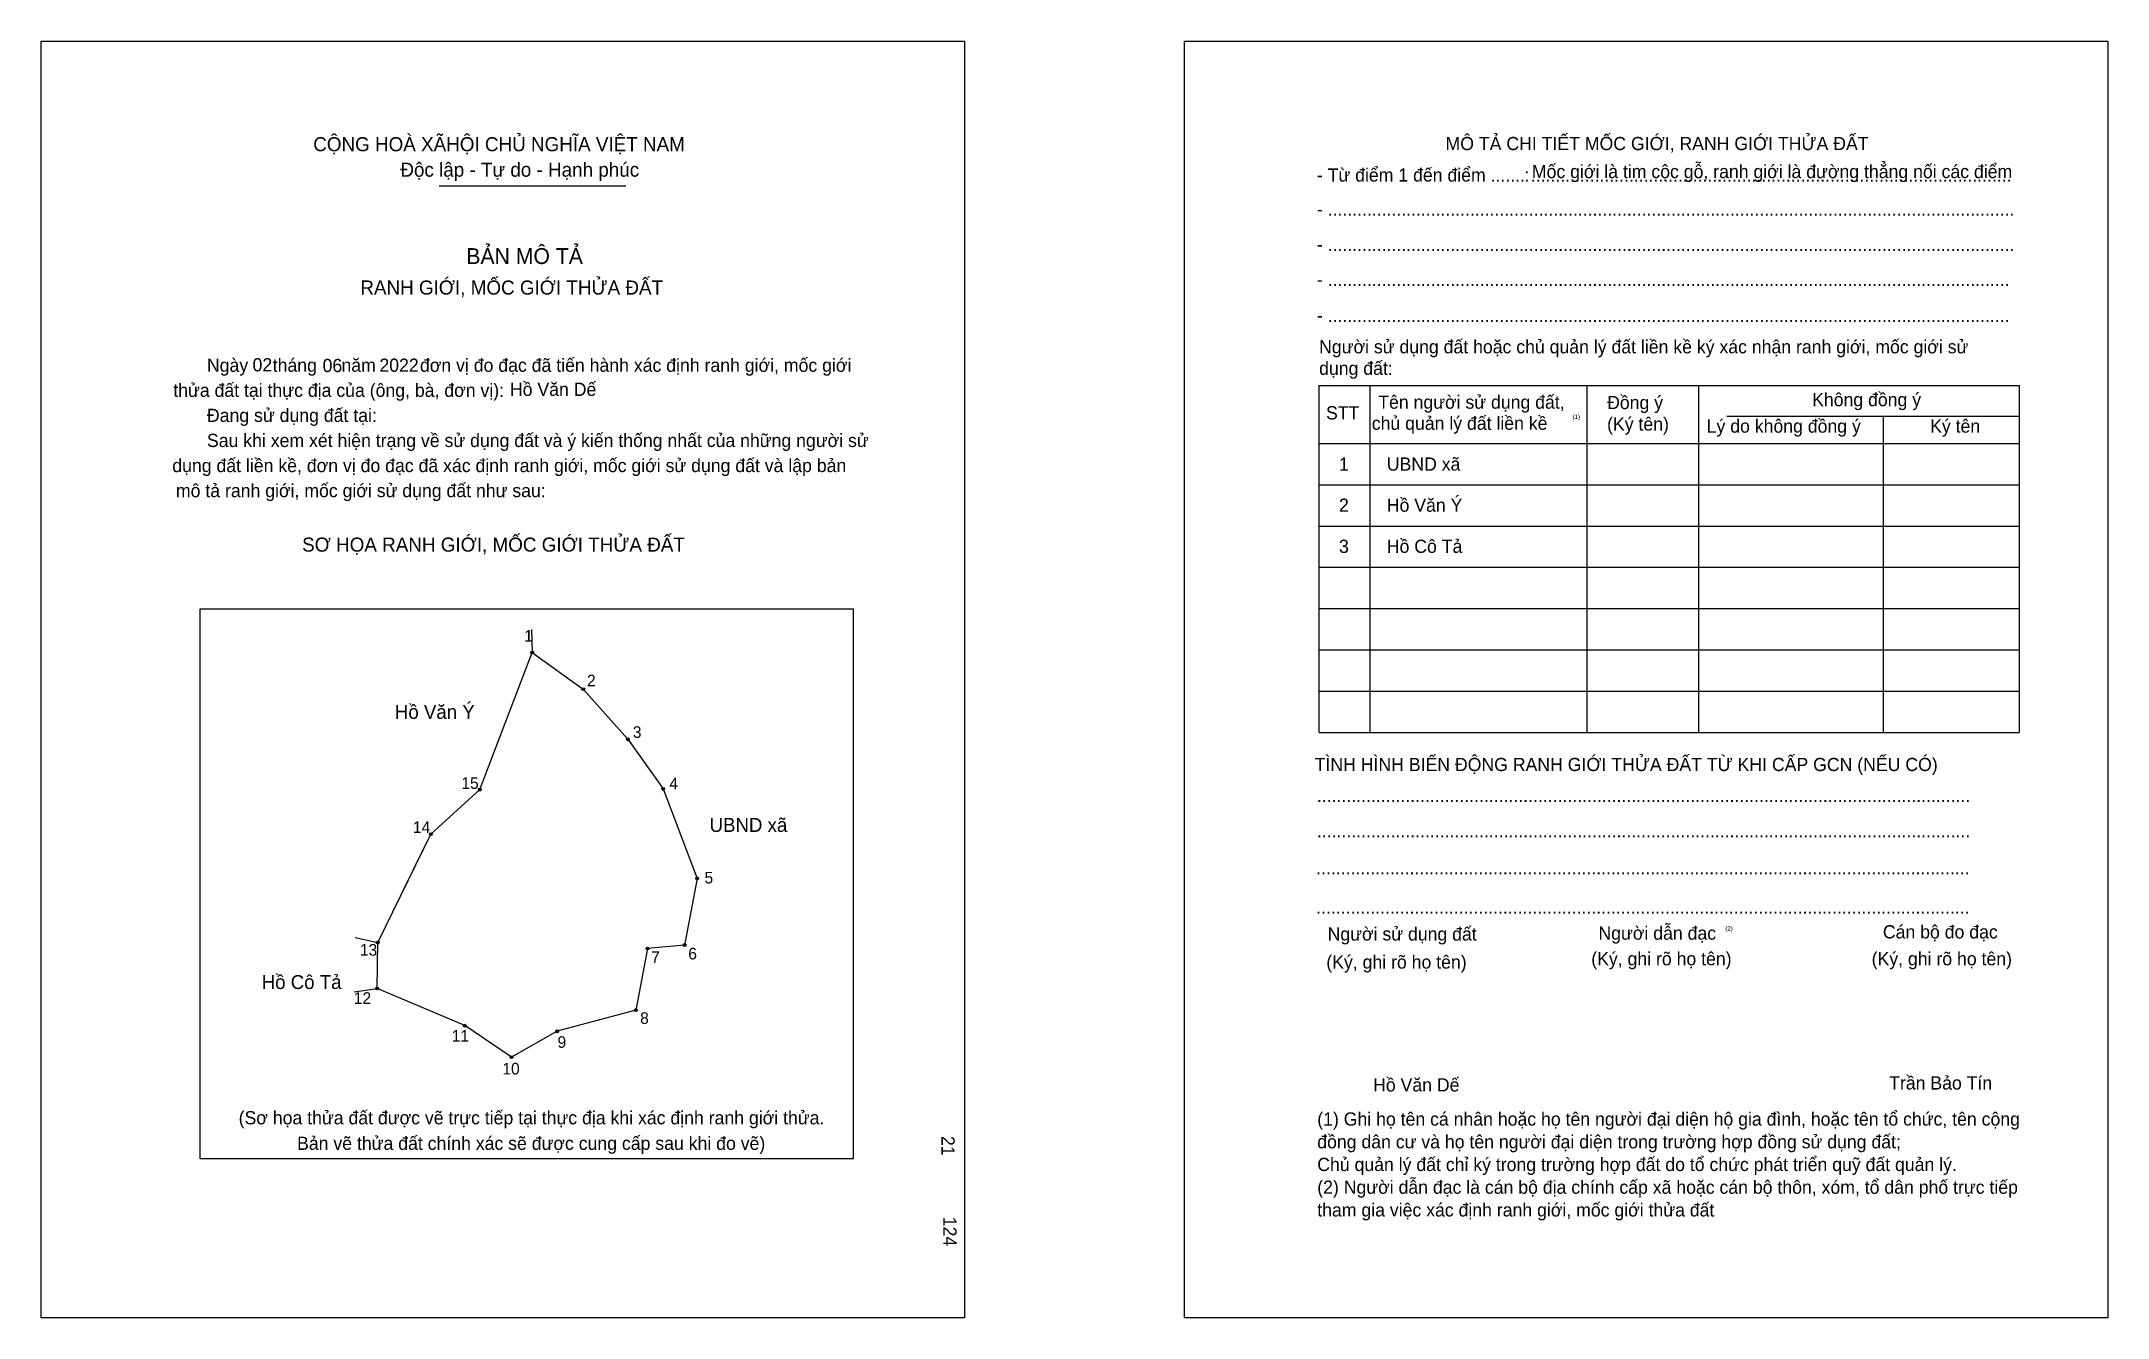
# Model space of a CAD drawing. Extents: x 547147 to 547848, y 1824658 to 1825091.
import ezdxf

# ---------------------------------------------------------------- set-up
doc = ezdxf.new("R2010")
doc.units = 0
for name, color, linetype in [('bmtKhungInTrang1', 7, 'Continuous'), ('bmtKhungInTrang2', 7, 'Continuous'), ('bmtNoiDung', 7, 'Continuous'), ('bmtTemplate', 7, 'Continuous'), ('CanhThua', 7, 'Continuous'), ('MocDinhThua', 7, 'Continuous'), ('RauThua', 7, 'Continuous'), ('SoHieuDinhThua', 7, 'Continuous'), ('TenChuLanCan', 7, 'Continuous')]:
    doc.layers.add(name, color=color, linetype=linetype)

msp = doc.modelspace()

# ---------------------------------------------------------------- linework, layer by layer
at = {"layer": 'bmtKhungInTrang1'}
msp.add_lwpolyline([(547147.04, 1825090.75), (547460.1, 1825090.75), (547460.1, 1824657.76), (547147.04, 1824657.76)], close=True, dxfattribs=at)
at = {"layer": 'bmtKhungInTrang2'}
msp.add_lwpolyline([(547534.75, 1825090.75), (547847.8, 1825090.75), (547847.8, 1824657.76), (547534.75, 1824657.76)], close=True, dxfattribs=at)
at = {"layer": 'bmtTemplate'}
for p, q in [((547281.95, 1825041.68), (547345.25, 1825041.68)), ((547597.55, 1824973.97), (547597.55, 1824856.26)), ((547671.19, 1824973.97), (547671.19, 1824856.26)), ((547709.08, 1824974.11), (547709.08, 1824856.26)), ((547817.83, 1824973.97), (547817.83, 1824856.26)), ((547718.69, 1824963.6), (547817.83, 1824963.6)), ((547580.38, 1824954.35), (547817.83, 1824954.35)), ((547580.38, 1824940.34), (547817.83, 1824940.34)), ((547580.38, 1824926.32), (547817.83, 1824926.32)), ((547580.38, 1824912.31), (547817.83, 1824912.31)), ((547580.38, 1824898.3), (547817.83, 1824898.3)), ((547580.38, 1824884.28), (547817.83, 1824884.28)), ((547580.38, 1824870.27), (547817.83, 1824870.27)), ((547580.38, 1824856.26), (547817.83, 1824856.26))]:
    msp.add_line(p, q, dxfattribs=at)
for points in [[(547580.23, 1824973.97), (547817.83, 1824973.97)], [(547580.23, 1824973.97), (547580.23, 1824856.26)], [(547771.61, 1824963.46), (547771.61, 1824856.26)]]:
    msp.add_lwpolyline(points, dxfattribs=at)
msp.add_lwpolyline([(547200.9, 1824711.69), (547200.9, 1824898.28), (547422.41, 1824898.28), (547422.41, 1824711.69)], close=True, dxfattribs=at)
at = {"layer": 'CanhThua'}
for p, q in [((547295.7, 1824836.9), (547313.54, 1824883.39)), ((547313.54, 1824883.39), (547330.85, 1824870.97)), ((547330.85, 1824870.97), (547345.97, 1824853.97)), ((547345.97, 1824853.97), (547357.94, 1824837.13)), ((547279.14, 1824821.77), (547295.7, 1824836.9)), ((547357.94, 1824837.13), (547369.44, 1824806.7)), ((547261.12, 1824784.99), (547279.14, 1824821.77)), ((547369.44, 1824806.7), (547365.2, 1824784.18)), ((547260.91, 1824769.42), (547261.12, 1824784.99)), ((547352.62, 1824782.98), (547348.63, 1824762.07)), ((547365.2, 1824784.18), (547352.62, 1824782.98)), ((547290.63, 1824756.83), (547260.91, 1824769.42)), ((547348.63, 1824762.07), (547322.02, 1824754.91)), ((547306.49, 1824746.17), (547290.63, 1824756.83)), ((547322.02, 1824754.91), (547306.49, 1824746.17))]:
    msp.add_line(p, q, dxfattribs=at)
at = {"layer": 'MocDinhThua'}
for centre in [(547313.54, 1824883.39), (547330.85, 1824870.97), (547345.97, 1824853.97), (547295.7, 1824836.9), (547357.94, 1824837.13), (547279.14, 1824821.77), (547369.44, 1824806.7), (547261.12, 1824784.99), (547352.62, 1824782.98), (547365.2, 1824784.18), (547260.91, 1824769.42), (547348.63, 1824762.07), (547290.63, 1824756.83), (547322.02, 1824754.91), (547306.49, 1824746.17)]:
    msp.add_circle(centre, 0.473, dxfattribs=at)
at = {"layer": 'RauThua'}
for p, q in [((547313.3, 1824891.24), (547313.54, 1824883.39)), ((547270.12, 1824803.37), (547279.14, 1824821.77)), ((547253.43, 1824786.68), (547261.12, 1824784.99)), ((547253.13, 1824768.28), (547260.91, 1824769.42))]:
    msp.add_line(p, q, dxfattribs=at)

# ---------------------------------------------------------------- texts
at = {"layer": 'bmtNoiDung'}
for s, height, p in [('02', 4.479, (547218.68, 1824978.79)), ('06', 4.479, (547242.43, 1824978.54)), ('2022', 4.479, (547261.7, 1824978.64)), ('Hồ Văn Dế', 4.479, (547305.96, 1824970.46)), ('1', 4.48, (547587.12, 1824945.1)), ('UBND xã ', 4.479, (547603.33, 1824945.1)), ('2', 4.48, (547587.12, 1824931.16)), ('Hồ Văn Ý ', 4.479, (547603.33, 1824931.16)), ('3', 4.48, (547587.12, 1824917.21)), ('Hồ Cô Tả ', 4.479, (547603.33, 1824917.21)), ('Hồ Văn Dế', 4.479, (547598.68, 1824734.5))]:
    msp.add_text(s, height=height, dxfattribs=at).set_placement(p)
for s, p in [('21', (547452.3, 1824719.4)), ('124', (547452.94, 1824691.99))]:
    msp.add_text(s, height=4.479, rotation=270, dxfattribs=at).set_placement(p)
at = {"layer": 'bmtTemplate'}
for s, height, p in [('CỘNG HOÀ XÃHỘI CHỦ NGHĨA VIỆT NAM', 4.7778, (547239.26, 1825053.46)), ('MÔ TẢ CHI TIẾT MỐC GIỚI, RANH GIỚI THỬA ĐẤT', 4.4775, (547623.26, 1825053.84)), ('Độc lập - Tự do - Hạnh phúc', 4.7778, (547268.8, 1825044.82)), ('- Từ điểm 1 đến điểm .......', 4.4775, (547579.62, 1825043.17)), ('Mốc giới là tim cộc gỗ, ranh giới là đường thẳng nối các điểm', 4.4775, (547652.54, 1825044.35)), (':', 4.48, (547649.97, 1825043.17)), ('..................................................................................................', 4.4775, (547652.17, 1825043.17)), ('- ............................................................................................................................................', 4.47751, (547579.62, 1825031.56)), ('BẢN MÔ TẢ', 5.375, (547291.17, 1825015.21)), ('- ............................................................................................................................................', 4.47751, (547579.62, 1825019.65)), ('RANH GIỚI, MỐC GIỚI THỬA ĐẤT', 4.7778, (547255.23, 1825004.84)), ('- ...........................................................................................................................................', 4.47751, (547579.62, 1825007.74)), ('- ...........................................................................................................................................', 4.47751, (547579.62, 1824995.55)), ('Người sử dụng đất hoặc chủ quản lý đất liền kề ký xác nhận ranh giới, mốc giới sử', 4.4775, (547580.38, 1824984.9)), ('Ngày     tháng     năm         đơn vị đo đạc đã tiến hành xác định ranh giới, mốc giới ', 4.4792, (547203.21, 1824978.64)), ('dụng đất:', 4.478, (547580.38, 1824977.61)), ('thửa đất tại thực địa của (ông, bà, đơn vị):', 4.4792, (547191.79, 1824970.14)), ('Tên người sử dụng đất,', 4.4775, (547600.44, 1824966.12)), ('Đồng ý', 4.478, (547678.04, 1824965.98)), ('Không đồng ý', 4.4775, (547747.57, 1824966.96)), ('Đang sử dụng đất tại:', 4.4792, (547203.21, 1824961.63)), ('STT', 4.478, (547582.72, 1824962.48)), ('chủ quản lý đất liền kề', 4.4775, (547598.24, 1824958.96)), ('(1)', 1.493, (547666.34, 1824962.64)), ('(Ký tên)', 4.478, (547678.04, 1824958.69)), ('Lý do không đồng ý', 4.4775, (547711.82, 1824957.99)), ('Ký tên', 4.478, (547787.59, 1824957.99)), ('Sau khi xem xét hiện trạng về sử dụng đất và ý kiến thống nhất của những người sử ', 4.4792, (547203.21, 1824953.12)), ('dụng đất liền kề, đơn vị đo đạc đã xác định ranh giới, mốc giới sử dụng đất và lập bản', 4.4792, (547191.46, 1824944.61)), ('mô tả ranh giới, mốc giới sử dụng đất như sau:', 4.4792, (547192.69, 1824936.11)), ('SƠ HỌA RANH GIỚI, MỐC GIỚI THỬA ĐẤT', 4.7778, (547235.49, 1824917.63)), ('TÌNH HÌNH BIẾN ĐỘNG RANH GIỚI THỬA ĐẤT TỪ KHI CẤP GCN (NẾU CÓ)', 4.4775, (547578.87, 1824843.19)), ('.....................................................................................................................................', 4.48422, (547579.62, 1824832.65)), ('.....................................................................................................................................', 4.48422, (547579.62, 1824820.74)), ('.....................................................................................................................................', 4.48422, (547579.39, 1824808.13)), ('.....................................................................................................................................', 4.48422, (547579.39, 1824794.82)), ('Người sử dụng đất', 4.4775, (547583.27, 1824785.71)), ('Người dẫn đạc', 4.4775, (547675.11, 1824785.99)), ('(2)', 1.493, (547718.11, 1824789.08)), ('Cán bộ đo đạc', 4.4775, (547771.57, 1824786.41)), ('(Ký, ghi rõ họ tên)', 4.4775, (547582.82, 1824776.18)), ('(Ký, ghi rõ họ tên)', 4.4775, (547672.67, 1824777.3)), ('(Ký, ghi rõ họ tên)', 4.4775, (547767.76, 1824777.3)), ('Trần Bảo Tín', 4.4775, (547773.7, 1824735.16)), ('(Sơ họa thửa đất được vẽ trực tiếp tại thực địa khi xác định ranh giới thửa.', 4.4792, (547213.97, 1824723.35)), ('(1) Ghi họ tên cá nhân hoặc họ tên người đại diện hộ gia đình, hoặc tên tổ chức, tên cộng', 4.4775, (547579.75, 1824722.92)), ('Bản vẽ thửa đất chính xác sẽ được cung cấp sau khi đo vẽ)', 4.4792, (547233.77, 1824714.69)), ('đồng dân cư và họ tên người đại diện trong trường hợp đồng sử dụng đất;', 4.4775, (547579.75, 1824715.21)), ('Chủ quản lý đất chỉ ký trong trường hợp đất do tổ chức phát triển quỹ đất quản lý.', 4.4775, (547579.75, 1824707.51)), ('(2) Người dẫn đạc là cán bộ địa chính cấp xã hoặc cán bộ thôn, xóm, tổ dân phố trực tiếp', 4.4775, (547579.75, 1824699.8)), ('tham gia việc xác định ranh giới, mốc giới thửa đất', 4.4775, (547579.75, 1824692.09))]:
    msp.add_text(s, height=height, dxfattribs=at).set_placement(p)
at = {"layer": 'SoHieuDinhThua'}
for s, height, p in [('1', 3.94, (547310.81, 1824887.08)), ('2', 3.94, (547332.1, 1824871.93)), ('3', 3.94, (547347.65, 1824854.45)), ('15', 3.942, (547289.5, 1824837.15)), ('4', 3.94, (547360.02, 1824837.01)), ('14', 3.942, (547273.06, 1824822.17)), ('5', 3.94, (547371.95, 1824805.07)), ('13', 3.942, (547255.09, 1824780.57)), ('7', 3.94, (547353.87, 1824778.09)), ('6', 3.94, (547366.45, 1824779.29)), ('12', 3.942, (547253.04, 1824764.22)), ('8', 3.94, (547350.11, 1824757.42)), ('11', 3.942, (547286.2, 1824751.39)), ('9', 3.94, (547322.1, 1824749.29)), ('10', 3.942, (547303.41, 1824740.26))]:
    msp.add_text(s, height=height, dxfattribs=at).set_placement(p)
at = {"layer": 'TenChuLanCan'}
for s, p in [('Hồ Văn Ý', (547266.94, 1824860.9)), ('UBND xã', (547373.66, 1824822.55)), ('Hồ Cô Tả', (547221.78, 1824769.26))]:
    msp.add_text(s, height=4.731, dxfattribs=at).set_placement(p)

doc.saveas('drawing.dxf')
